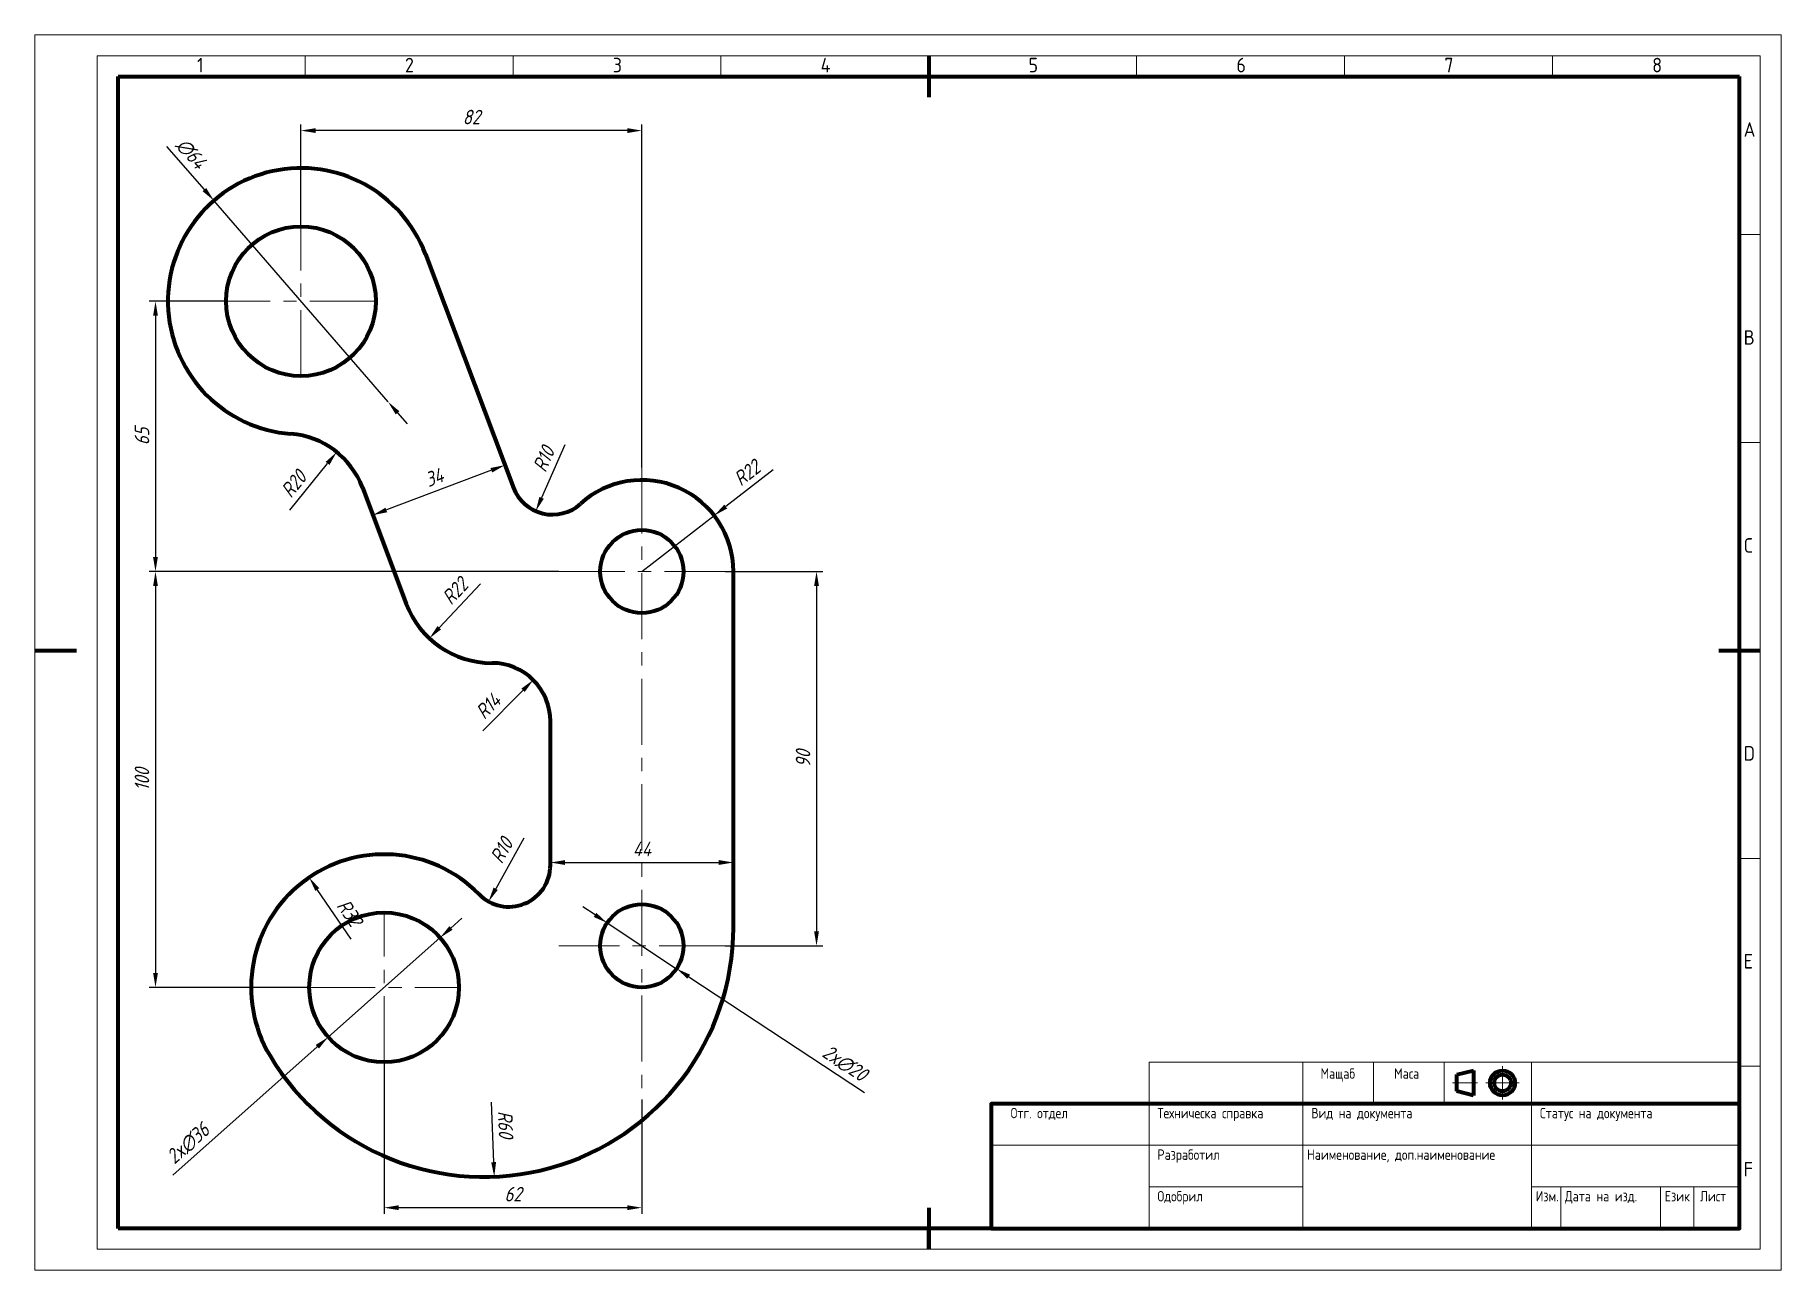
# Model space of a CAD drawing. Extents: x 0 to 420, y 0 to 297.
import ezdxf
from ezdxf.enums import TextEntityAlignment as Align

# ---------------------------------------------------------------- set-up
doc = ezdxf.new("R2010")
doc.units = 0
doc.linetypes.add('CENTER', pattern=[50.8, 31.75, -6.35, 6.35, -6.35])
doc.layers.get('DEFPOINTS').update_dxf_attribs({"linetype": 'CONTINUOUS'})
for name, color, linetype, lineweight in [('Axis', 200, 'CENTER', 20), ('Dimensions', 80, 'CONTINUOUS', 20), ('Narrow', 160, 'CONTINUOUS', 20), ('Text35', 253, 'CONTINUOUS', 35), ('Wide', 10, 'CONTINUOUS', 70)]:
    doc.layers.add(name, color=color, linetype=linetype, lineweight=lineweight)
doc.styles.add('ISO Proportional', font='isocp.shx')
doc.styles.get("Standard").update_dxf_attribs({"font": 'simplexc.shx', "width": 0.8, "oblique": 15})
doc.styles.add('WFTEXTn', font='simplexc.shx', dxfattribs={"width": 0.8})
doc.dimstyles.get("Standard").update_dxf_attribs({"dimtxt": 3.5, "dimasz": 3.5, "dimexe": 1.5, "dimexo": 0, "dimgap": 1.5, "dimtad": 1, "dimdsep": 46, "dimtxsty": 'Standard', "dimcen": -1.5, "dimdle": 1.25, "dimadec": 0, "dimazin": 0, "dimtfac": 0.75, "dimtdec": 1, "dimtmove": 0, "dimatfit": 3, "dimfxl": 1, "dimtolj": 1, "dimarcsym": 0})
doc.dimstyles.new('STANDARD$3', dxfattribs={"dimtxt": 3.5, "dimasz": 3.5, "dimexe": 1.5, "dimexo": 0, "dimgap": 1.5, "dimtad": 1, "dimdsep": 46, "dimtxsty": 'Standard', "dimcen": -1.5, "dimdle": 1.25, "dimadec": 0, "dimazin": 0, "dimtfac": 0.75, "dimtdec": 1, "dimtmove": 0, "dimatfit": 0, "dimfxl": 1, "dimtolj": 1, "dimarcsym": 0})

# ---------------------------------------------------------------- blocks, each defined once
blk = doc.blocks.new('*D2')
at = {"layer": 'DEFPOINTS', "color": 0, "ltscale": 0.5, "transparency": 16777216}
for p in [(115.12, 188.13), (81.26, 181.53), (83.32, 176.1)]:
    blk.add_point(p, dxfattribs=at)
at = {"layer": 'Dimensions', "color": 0, "lineweight": -2, "ltscale": 0.5, "transparency": 16777216}
for p, q in [((115.12, 188.13), (112.53, 194.97)), ((109.78, 192.33), (84.53, 182.77)), ((83.32, 176.1), (80.73, 182.94))]:
    blk.add_line(p, q, dxfattribs=at)
at = {"layer": 'Dimensions', "color": 0, "ltscale": 0.5, "transparency": 16777216}
for points in [[(109.58, 192.87), (109.99, 191.78), (113.06, 193.56)], [(84.33, 183.32), (84.74, 182.23), (81.26, 181.53)]]:
    blk.add_solid(points, dxfattribs=at)
at = {"layer": 'Dimensions', "color": 0, "ltscale": 0.5, "transparency": 16777216, "insert": (96.01, 190.59), "char_height": 3.5, "attachment_point": 5, "rotation": 20.7224}
blk.add_mtext('\\A1;34', dxfattribs=at)
blk = doc.blocks.new('*D4')
at = {"layer": 'DEFPOINTS', "color": 0, "ltscale": 0.5, "transparency": 16777216}
for p in [(123.99, 97.37), (167.99, 98), (167.99, 97.37)]:
    blk.add_point(p, dxfattribs=at)
at = {"layer": 'Dimensions', "color": 0, "lineweight": -2, "ltscale": 0.5, "transparency": 16777216}
for p, q in [((123.99, 97.37), (123.99, 99.5)), ((127.49, 98), (164.49, 98)), ((167.99, 97.37), (167.99, 99.5))]:
    blk.add_line(p, q, dxfattribs=at)
at = {"layer": 'Dimensions', "color": 0, "ltscale": 0.5, "transparency": 16777216}
for points in [[(127.49, 98.58), (127.49, 97.42), (123.99, 98)], [(164.49, 98.58), (164.49, 97.42), (167.99, 98)]]:
    blk.add_solid(points, dxfattribs=at)
at = {"layer": 'Dimensions', "color": 0, "ltscale": 0.5, "transparency": 16777216, "insert": (145.99, 101.25), "char_height": 3.5, "attachment_point": 5}
blk.add_mtext('\\A1;44', dxfattribs=at)
blk = doc.blocks.new('*D5')
at = {"layer": 'DEFPOINTS', "color": 0, "ltscale": 0.5, "transparency": 16777216}
for p in [(97.45, 79.93), (70.54, 56.02)]:
    blk.add_point(p, dxfattribs=at)
at = {"layer": 'Dimensions', "color": 0, "lineweight": -2, "ltscale": 0.5, "transparency": 16777216}
for p, q in [((100.06, 82.25), (102.68, 84.58)), ((97.45, 79.93), (70.54, 56.02)), ((67.92, 53.69), (33.19, 22.84))]:
    blk.add_line(p, q, dxfattribs=at)
at = {"layer": 'Dimensions', "color": 0, "ltscale": 0.5, "transparency": 16777216}
for points in [[(99.68, 82.69), (100.45, 81.82), (97.45, 79.93)], [(67.53, 54.13), (68.31, 53.26), (70.54, 56.02)]]:
    blk.add_solid(points, dxfattribs=at)
at = {"layer": 'Dimensions', "color": 0, "ltscale": 0.5, "transparency": 16777216, "insert": (36.84, 30.43), "char_height": 3.5, "attachment_point": 5, "rotation": 41.6193}
blk.add_mtext('\\A1;2x∅36', dxfattribs=at)
blk = doc.blocks.new('*D6')
at = {"layer": 'DEFPOINTS', "color": 0, "ltscale": 0.5, "transparency": 16777216}
for p in [(137.64, 83.47), (154.34, 72.47)]:
    blk.add_point(p, dxfattribs=at)
at = {"layer": 'Dimensions', "color": 0, "lineweight": -2, "ltscale": 0.5, "transparency": 16777216}
for p, q in [((134.72, 85.4), (131.8, 87.33)), ((137.64, 83.47), (154.34, 72.47)), ((157.26, 70.55), (199.52, 42.7))]:
    blk.add_line(p, q, dxfattribs=at)
at = {"layer": 'Dimensions', "color": 0, "ltscale": 0.5, "transparency": 16777216}
for points in [[(135.04, 85.89), (134.4, 84.91), (137.64, 83.47)], [(157.59, 71.03), (156.94, 70.06), (154.34, 72.47)]]:
    blk.add_solid(points, dxfattribs=at)
at = {"layer": 'Dimensions', "color": 0, "ltscale": 0.5, "transparency": 16777216, "insert": (194.79, 49.71), "char_height": 3.5, "attachment_point": 5, "rotation": 326.6201}
blk.add_mtext('\\A1;2x∅20', dxfattribs=at)
blk = doc.blocks.new('*D7')
at = {"layer": 'DEFPOINTS', "color": 0, "ltscale": 0.5, "transparency": 16777216}
for p in [(163.39, 181.44), (145.99, 167.97)]:
    blk.add_point(p, dxfattribs=at)
at = {"layer": 'Dimensions', "color": 0, "lineweight": -2, "ltscale": 0.5, "transparency": 16777216}
for p, q in [((177.59, 192.43), (166.16, 183.58)), ((145.99, 167.97), (163.39, 181.44))]:
    blk.add_line(p, q, dxfattribs=at)
at = {"layer": 'Dimensions', "color": 0, "ltscale": 0.5, "transparency": 16777216}
blk.add_solid([(165.8, 184.04), (166.51, 183.12), (163.39, 181.44)], dxfattribs=at)
at = {"layer": 'Dimensions', "color": 0, "ltscale": 0.5, "transparency": 16777216, "insert": (171.27, 191.65), "char_height": 3.5, "attachment_point": 5, "rotation": 37.7389}
blk.add_mtext('\\A1;R22', dxfattribs=at)
blk = doc.blocks.new('*D8')
at = {"layer": 'DEFPOINTS', "color": 0, "ltscale": 0.5, "transparency": 16777216}
for p in [(63.99, 274), (63.99, 250.97), (145.99, 193)]:
    blk.add_point(p, dxfattribs=at)
at = {"layer": 'Dimensions', "color": 0, "lineweight": -2, "ltscale": 0.5, "transparency": 16777216}
for p, q in [((63.99, 250.97), (63.99, 275.5)), ((142.49, 274), (67.49, 274)), ((145.99, 193), (145.99, 275.5))]:
    blk.add_line(p, q, dxfattribs=at)
at = {"layer": 'Dimensions', "color": 0, "ltscale": 0.5, "transparency": 16777216}
for points in [[(67.49, 274.58), (67.49, 273.42), (63.99, 274)], [(142.49, 274.58), (142.49, 273.42), (145.99, 274)]]:
    blk.add_solid(points, dxfattribs=at)
at = {"layer": 'Dimensions', "color": 0, "ltscale": 0.5, "transparency": 16777216, "insert": (104.99, 277.25), "char_height": 3.5, "attachment_point": 5}
blk.add_mtext('\\A1;82', dxfattribs=at)
blk = doc.blocks.new('*D9')
at = {"layer": 'DEFPOINTS', "color": 0, "ltscale": 0.5, "transparency": 16777216}
for p in [(45.99, 232.97), (29, 167.97), (125.99, 167.97)]:
    blk.add_point(p, dxfattribs=at)
at = {"layer": 'Dimensions', "color": 0, "lineweight": -2, "ltscale": 0.5, "transparency": 16777216}
for p, q in [((45.99, 232.97), (27.5, 232.97)), ((29, 229.47), (29, 171.47)), ((125.99, 167.97), (27.5, 167.97))]:
    blk.add_line(p, q, dxfattribs=at)
at = {"layer": 'Dimensions', "color": 0, "ltscale": 0.5, "transparency": 16777216}
for points in [[(28.42, 229.47), (29.58, 229.47), (29, 232.97)], [(28.42, 171.47), (29.58, 171.47), (29, 167.97)]]:
    blk.add_solid(points, dxfattribs=at)
at = {"layer": 'Dimensions', "color": 0, "ltscale": 0.5, "transparency": 16777216, "insert": (25.75, 200.47), "char_height": 3.5, "attachment_point": 5, "rotation": 90}
blk.add_mtext('\\A1;65', dxfattribs=at)
blk = doc.blocks.new('*D10')
at = {"layer": 'DEFPOINTS', "color": 0, "ltscale": 0.5, "transparency": 16777216}
for p in [(125.99, 167.97), (29, 67.97), (65.99, 67.97)]:
    blk.add_point(p, dxfattribs=at)
at = {"layer": 'Dimensions', "color": 0, "lineweight": -2, "ltscale": 0.5, "transparency": 16777216}
for p, q in [((125.99, 167.97), (27.5, 167.97)), ((29, 164.47), (29, 71.47)), ((65.99, 67.97), (27.5, 67.97))]:
    blk.add_line(p, q, dxfattribs=at)
at = {"layer": 'Dimensions', "color": 0, "ltscale": 0.5, "transparency": 16777216}
for points in [[(28.42, 164.47), (29.58, 164.47), (29, 167.97)], [(28.42, 71.47), (29.58, 71.47), (29, 67.97)]]:
    blk.add_solid(points, dxfattribs=at)
at = {"layer": 'Dimensions', "color": 0, "ltscale": 0.5, "transparency": 16777216, "insert": (25.75, 117.97), "char_height": 3.5, "attachment_point": 5, "rotation": 90}
blk.add_mtext('\\A1;100', dxfattribs=at)
blk = doc.blocks.new('*D11')
at = {"layer": 'DEFPOINTS', "color": 0, "ltscale": 0.5, "transparency": 16777216}
for p in [(165.99, 167.97), (165.99, 77.97), (188, 77.97)]:
    blk.add_point(p, dxfattribs=at)
at = {"layer": 'Dimensions', "color": 0, "lineweight": -2, "ltscale": 0.5, "transparency": 16777216}
for p, q in [((165.99, 167.97), (189.5, 167.97)), ((188, 164.47), (188, 81.47)), ((165.99, 77.97), (189.5, 77.97))]:
    blk.add_line(p, q, dxfattribs=at)
at = {"layer": 'Dimensions', "color": 0, "ltscale": 0.5, "transparency": 16777216}
for points in [[(187.42, 164.47), (188.58, 164.47), (188, 167.97)], [(187.42, 81.47), (188.58, 81.47), (188, 77.97)]]:
    blk.add_solid(points, dxfattribs=at)
at = {"layer": 'Dimensions', "color": 0, "ltscale": 0.5, "transparency": 16777216, "insert": (184.75, 122.97), "char_height": 3.5, "attachment_point": 5, "rotation": 90}
blk.add_mtext('\\A1;90', dxfattribs=at)
blk = doc.blocks.new('*D13')
at = {"layer": 'DEFPOINTS', "color": 0, "ltscale": 0.5, "transparency": 16777216}
for p in [(109.9, 167.97), (94.88, 151.9)]:
    blk.add_point(p, dxfattribs=at)
at = {"layer": 'Dimensions', "color": 0, "lineweight": -2, "ltscale": 0.5, "transparency": 16777216}
blk.add_line((107.14, 165.02), (97.27, 154.46), dxfattribs=at)
at = {"layer": 'Dimensions', "color": 0, "ltscale": 0.5, "transparency": 16777216}
blk.add_solid([(96.84, 154.86), (97.69, 154.06), (94.88, 151.9)], dxfattribs=at)
at = {"layer": 'Dimensions', "color": 0, "ltscale": 0.5, "transparency": 16777216, "insert": (101.03, 163.24), "char_height": 3.5, "attachment_point": 5, "rotation": 46.9154}
blk.add_mtext('\\A1;R22', dxfattribs=at)
blk = doc.blocks.new('*D14')
at = {"layer": 'DEFPOINTS', "color": 0, "ltscale": 0.5, "transparency": 16777216}
for p in [(119.87, 141.89), (109.99, 131.97)]:
    blk.add_point(p, dxfattribs=at)
at = {"layer": 'Dimensions', "color": 0, "lineweight": -2, "ltscale": 0.5, "transparency": 16777216}
blk.add_line((107.7, 129.67), (117.4, 139.41), dxfattribs=at)
at = {"layer": 'Dimensions', "color": 0, "ltscale": 0.5, "transparency": 16777216}
blk.add_solid([(116.99, 139.82), (117.82, 139), (119.87, 141.89)], dxfattribs=at)
at = {"layer": 'Dimensions', "color": 0, "ltscale": 0.5, "transparency": 16777216, "insert": (109.01, 135.6), "char_height": 3.5, "attachment_point": 5, "rotation": 45.1091}
blk.add_mtext('\\A1;R14', dxfattribs=at)
blk = doc.blocks.new('*D15')
at = {"layer": 'DEFPOINTS', "color": 0, "ltscale": 0.5, "transparency": 16777216}
for p in [(72.59, 196.7), (60.05, 181.12)]:
    blk.add_point(p, dxfattribs=at)
at = {"layer": 'Dimensions', "color": 0, "lineweight": -2, "ltscale": 0.5, "transparency": 16777216}
blk.add_line((61.33, 182.71), (70.4, 193.98), dxfattribs=at)
at = {"layer": 'Dimensions', "color": 0, "ltscale": 0.5, "transparency": 16777216}
blk.add_solid([(69.94, 194.34), (70.85, 193.61), (72.59, 196.7)], dxfattribs=at)
at = {"layer": 'Dimensions', "color": 0, "ltscale": 0.5, "transparency": 16777216, "insert": (62.23, 189.02), "char_height": 3.5, "attachment_point": 5, "rotation": 51.1793}
blk.add_mtext('\\A1;R20', dxfattribs=at)
blk = doc.blocks.new('*D16')
at = {"layer": 'DEFPOINTS', "color": 0, "ltscale": 0.5, "transparency": 16777216}
for p in [(124.47, 191.66), (120.47, 182.49)]:
    blk.add_point(p, dxfattribs=at)
at = {"layer": 'Dimensions', "color": 0, "lineweight": -2, "ltscale": 0.5, "transparency": 16777216}
blk.add_line((127.45, 198.46), (121.87, 185.7), dxfattribs=at)
at = {"layer": 'Dimensions', "color": 0, "ltscale": 0.5, "transparency": 16777216}
blk.add_solid([(121.33, 185.93), (122.4, 185.47), (120.47, 182.49)], dxfattribs=at)
at = {"layer": 'Dimensions', "color": 0, "ltscale": 0.5, "transparency": 16777216, "insert": (122.38, 194.99), "char_height": 3.5, "attachment_point": 5, "rotation": 66.3913}
blk.add_mtext('\\A1;R10', dxfattribs=at)
blk = doc.blocks.new('*D17')
at = {"layer": 'DEFPOINTS', "color": 0, "ltscale": 0.5, "transparency": 16777216}
for p in [(113.99, 97.37), (109.12, 88.63)]:
    blk.add_point(p, dxfattribs=at)
at = {"layer": 'Dimensions', "color": 0, "lineweight": -2, "ltscale": 0.5, "transparency": 16777216}
blk.add_line((117.61, 103.85), (110.83, 91.69), dxfattribs=at)
at = {"layer": 'Dimensions', "color": 0, "ltscale": 0.5, "transparency": 16777216}
blk.add_solid([(110.32, 91.97), (111.34, 91.41), (109.12, 88.63)], dxfattribs=at)
at = {"layer": 'Dimensions', "color": 0, "ltscale": 0.5, "transparency": 16777216, "insert": (112.23, 100.88), "char_height": 3.5, "attachment_point": 5, "rotation": 60.8611}
blk.add_mtext('\\A1;R10', dxfattribs=at)
blk = doc.blocks.new('*D18')
at = {"layer": 'DEFPOINTS', "color": 0, "ltscale": 0.5, "transparency": 16777216}
for p in [(65.95, 94.4), (83.99, 67.97)]:
    blk.add_point(p, dxfattribs=at)
at = {"layer": 'Dimensions', "color": 0, "lineweight": -2, "ltscale": 0.5, "transparency": 16777216}
blk.add_line((76.07, 79.57), (67.92, 91.51), dxfattribs=at)
at = {"layer": 'Dimensions', "color": 0, "ltscale": 0.5, "transparency": 16777216}
blk.add_solid([(68.4, 91.84), (67.44, 91.18), (65.95, 94.4)], dxfattribs=at)
at = {"layer": 'Dimensions', "color": 0, "ltscale": 0.5, "transparency": 16777216, "insert": (75.67, 85.93), "char_height": 3.5, "attachment_point": 5, "rotation": 304.3249}
blk.add_mtext('\\A1;R32', dxfattribs=at)
blk = doc.blocks.new('*D19')
at = {"layer": 'DEFPOINTS', "color": 0, "ltscale": 0.5, "transparency": 16777216}
for p in [(107.99, 82.39), (110.48, 22.45)]:
    blk.add_point(p, dxfattribs=at)
at = {"layer": 'Dimensions', "color": 0, "lineweight": -2, "ltscale": 0.5, "transparency": 16777216}
blk.add_line((109.73, 40.39), (110.33, 25.94), dxfattribs=at)
at = {"layer": 'Dimensions', "color": 0, "ltscale": 0.5, "transparency": 16777216}
blk.add_solid([(110.92, 25.97), (109.75, 25.92), (110.48, 22.45)], dxfattribs=at)
at = {"layer": 'Dimensions', "color": 0, "ltscale": 0.5, "transparency": 16777216, "insert": (113.21, 35.05), "char_height": 3.5, "attachment_point": 5, "rotation": 272.3763}
blk.add_mtext('\\A1;R60', dxfattribs=at)
blk = doc.blocks.new('*D20')
at = {"layer": 'DEFPOINTS', "color": 0, "ltscale": 0.5, "transparency": 16777216}
for p in [(83.99, 49.97), (145.99, 41), (83.99, 15)]:
    blk.add_point(p, dxfattribs=at)
at = {"layer": 'Dimensions', "color": 0, "lineweight": -2, "ltscale": 0.5, "transparency": 16777216}
for p, q in [((83.99, 49.97), (83.99, 13.5)), ((145.99, 41), (145.99, 13.5)), ((142.49, 15), (87.49, 15))]:
    blk.add_line(p, q, dxfattribs=at)
at = {"layer": 'Dimensions', "color": 0, "ltscale": 0.5, "transparency": 16777216}
for points in [[(87.49, 15.58), (87.49, 14.42), (83.99, 15)], [(142.49, 15.58), (142.49, 14.42), (145.99, 15)]]:
    blk.add_solid(points, dxfattribs=at)
at = {"layer": 'Dimensions', "color": 0, "ltscale": 0.5, "transparency": 16777216, "insert": (114.99, 18.25), "char_height": 3.5, "attachment_point": 5}
blk.add_mtext('\\A1;62', dxfattribs=at)
blk = doc.blocks.new('*D21')
at = {"layer": 'DEFPOINTS', "color": 0, "ltscale": 0.5, "transparency": 16777216}
for p in [(43.05, 257.17), (84.93, 208.78)]:
    blk.add_point(p, dxfattribs=at)
at = {"layer": 'Dimensions', "color": 0, "lineweight": -2, "ltscale": 0.5, "transparency": 16777216}
for p, q in [((40.76, 259.81), (31.76, 270.21)), ((84.93, 208.78), (43.05, 257.17)), ((87.23, 206.13), (89.52, 203.49))]:
    blk.add_line(p, q, dxfattribs=at)
at = {"layer": 'Dimensions', "color": 0, "ltscale": 0.5, "transparency": 16777216}
for points in [[(41.2, 260.2), (40.32, 259.43), (43.05, 257.17)], [(87.67, 206.51), (86.78, 205.75), (84.93, 208.78)]]:
    blk.add_solid(points, dxfattribs=at)
at = {"layer": 'Dimensions', "color": 0, "ltscale": 0.5, "transparency": 16777216, "insert": (37.57, 268.46), "char_height": 3.5, "attachment_point": 5, "rotation": 310.8795}
blk.add_mtext('\\A1;∅64', dxfattribs=at)

msp = doc.modelspace()

# ---------------------------------------------------------------- linework, layer by layer
at = {"layer": 'Axis', "ltscale": 0.5}
for p, q in [((63.992, 214.973), (63.992, 250.973)), ((81.992, 232.973), (45.992, 232.973)), ((145.992, 193), (145.992, 41)), ((125.992, 167.973), (165.992, 167.973)), ((83.992, 49.973), (83.992, 85.973)), ((165.992, 77.973), (125.992, 77.973)), ((65.992, 67.973), (101.992, 67.973))]:
    msp.add_line(p, q, dxfattribs=at)
at = {"layer": 'Narrow'}
for p, q in [((420, 297), (0, 297)), ((0, 297), (0, 0)), ((420, 297), (420, 0)), ((415, 292), (15, 292)), ((15, 292), (15, 5)), ((65, 292), (65, 287)), ((115, 292), (115, 287)), ((165, 292), (165, 287)), ((265, 292), (265, 287)), ((315, 292), (315, 287)), ((365, 292), (365, 287)), ((415, 292), (415, 5)), ((410, 249), (415, 249)), ((410, 199), (415, 199)), ((410, 99), (415, 99)), ((305.002, 40), (305.002, 50)), ((322.002, 40), (322.002, 50)), ((339.002, 40), (339.002, 50)), ((353, 41), (353, 49)), ((360.002, 40), (360.002, 50)), ((410, 49), (415, 49)), ((341, 45), (347, 45)), ((349, 45), (357, 45)), ((268.002, 10), (268.002, 40)), ((305.002, 10), (305.002, 40)), ((360.002, 10), (360.002, 40)), ((230, 30), (410, 30)), ((268.002, 20), (305.002, 20)), ((360.018, 20), (410, 20)), ((367.002, 20), (367.002, 10)), ((391.002, 10.108), (391.002, 20)), ((399, 9.935), (399, 20)), ((15, 5), (415, 5)), ((0, 0), (420, 0))]:
    msp.add_line(p, q, dxfattribs=at)
msp.add_lwpolyline([(268.002, 40), (410, 40), (410, 50), (268.002, 50)], close=True, dxfattribs=at)
at = {"layer": 'Wide'}
for p, q in [((215, 292), (215, 282)), ((20, 10), (20, 287)), ((20, 287), (410, 287)), ((410, 10), (410, 287)), ((0, 149), (10, 149)), ((405, 149), (415, 149)), ((342, 47), (346, 48)), ((342, 43), (342, 47)), ((346, 48), (346, 42)), ((346, 42), (342, 43)), ((215, 15), (215, 5)), ((215, 5), (215, 10))]:
    msp.add_line(p, q, dxfattribs=at)
at = {"layer": 'Wide', "ltscale": 0.5}
for p, q in [((93.931, 244.27), (115.116, 188.126)), ((109.992, 201.706), (109.992, 201.706)), ((78.764, 188.183), (89.321, 160.206)), ((167.992, 82.395), (167.992, 167.973)), ((109.992, 145.973), (109.992, 145.973)), ((123.992, 97.366), (123.992, 131.973)), ((230, 10), (20, 10))]:
    msp.add_line(p, q, dxfattribs=at)
at = {"layer": 'Wide'}
msp.add_lwpolyline([(230, 10), (410, 10), (410, 40), (230, 40)], close=True, dxfattribs=at)
at = {"layer": 'Wide', "ltscale": 0.5}
for centre, radius in [((63.992, 232.973), 18), ((145.992, 167.973), 10), ((83.992, 67.973), 18), ((145.992, 77.973), 10)]:
    msp.add_circle(centre, radius, dxfattribs=at)
at = {"layer": 'Wide'}
for radius in [3, 2]:
    msp.add_circle((353, 45), radius, dxfattribs=at)
at = {"layer": 'Wide', "ltscale": 0.5}
for centre, radius, start, end in [((63.992, 232.973), 32, 20.67293, 265.65494), ((60.052, 181.122), 20, 20.67293, 85.65494), ((145.992, 167.973), 22, 0, 132.2594), ((124.472, 191.656), 10, 200.67293, 312.2594), ((109.904, 167.973), 22, 200.67293, 270.13928), ((109.992, 131.973), 14, 0, 90.13928), ((83.992, 67.973), 32, 44.41531, 211.00272), ((113.992, 97.366), 10, 224.41531, 0), ((107.992, 82.395), 60, 211.00272, 0)]:
    msp.add_arc(centre, radius, start, end, dxfattribs=at)

# ---------------------------------------------------------------- texts
at = {"layer": 'Text35', "ltscale": 0.5, "style": 'ISO Proportional'}
for s, p in [('1', (39, 288)), ('2', (89, 288)), ('3', (139, 288)), ('4', (189, 288)), ('5', (239, 288)), ('6', (289, 288)), ('7', (339, 288)), ('8', (389, 288)), ('A', (411, 272.5)), ('B', (411, 222.5)), ('C', (411, 172.5)), ('D', (411, 122.5)), ('E', (411, 72.5)), ('F', (411, 22.5))]:
    msp.add_text(s, height=3.5, dxfattribs=at).set_placement(p)
at = {"layer": 'Text35', "style": 'WFTEXTn', "width": 0.8}
for s, p in [('Мащаб', (313.381, 46)), ('Маса', (329.952, 46)), ('Отг. отдел', (241.571, 36.5))]:
    msp.add_text(s, height=2.5, dxfattribs=at).set_placement(p, align=Align.CENTER)
for s, p in [('Техническа справка', (270, 36.5)), ('Вид на документа', (307, 36.5)), ('Статус на документа', (362, 36.5)), ('Разработил', (270, 26.5)), ('Наименование, доп.наименование', (306, 26.5)), ('Одобрил', (270, 16.5)), ('Изм.', (361, 16.5)), ('Дата на изд.', (367.998, 16.5)), ('Език', (392.017, 16.5)), ('Лист', (400.514, 16.5))]:
    msp.add_text(s, height=2.5, dxfattribs=at).set_placement(p)

# ---------------------------------------------------------------- dimensions: what is measured, and where the dimension line sits
at = {"layer": 'Dimensions', "ltscale": 0.5}
for base, p1, p2, picture, middle in [((63.992, 274), (145.992, 193), (63.992, 250.973), '*D8', (104.992, 277.25)), ((167.992, 98), (123.992, 97.366), (167.992, 97.366), '*D4', (145.992, 101.25)), ((83.992, 15), (145.992, 41), (83.992, 49.973), '*D20', (114.992, 18.25))]:
    dim = msp.add_linear_dim(base=base, p1=p1, p2=p2, dimstyle='Standard', dxfattribs=at)
    dim.commit()
    dim.dimension.update_dxf_attribs({"geometry": picture, "text_midpoint": middle})
dim = msp.add_diameter_dim_2p(p1=(84.935, 208.778), p2=(43.049, 257.167), dimstyle='STANDARD$3', dxfattribs=at)
dim.commit()
dim.dimension.update_dxf_attribs({"geometry": '*D21', "text_midpoint": (35.115, 266.333), "dimtype": 163})
for base, p1, p2, picture, middle in [((29, 167.973), (45.992, 232.973), (125.992, 167.973), '*D9', (25.75, 200.473)), ((29, 67.973), (125.992, 167.973), (65.992, 67.973), '*D10', (25.75, 117.973)), ((188, 77.973), (165.992, 167.973), (165.992, 77.973), '*D11', (184.75, 122.973))]:
    dim = msp.add_linear_dim(base=base, p1=p1, p2=p2, angle=90, dimstyle='Standard', dxfattribs=at)
    dim.commit()
    dim.dimension.update_dxf_attribs({"geometry": picture, "text_midpoint": middle})
for center, mpoint, picture, middle in [((124.472, 191.656), (120.467, 182.493), '*D16', (125.358, 193.684)), ((60.052, 181.122), (72.59, 196.704), '*D15', (64.766, 186.981)), ((109.904, 167.973), (94.877, 151.905), '*D13', (103.401, 161.019)), ((109.992, 131.973), (119.872, 141.891), '*D14', (111.316, 133.302)), ((113.992, 97.366), (109.122, 88.632), '*D17', (115.069, 99.299)), ((83.992, 67.973), (65.947, 94.4), '*D18', (72.984, 84.094)), ((107.992, 82.395), (110.479, 22.446), '*D19', (109.962, 34.915))]:
    dim = msp.add_radius_dim(center=center, mpoint=mpoint, dimstyle='Standard', dxfattribs=at)
    dim.commit()
    dim.dimension.update_dxf_attribs({"geometry": picture, "text_midpoint": middle, "dimtype": 164})
dim = msp.add_aligned_dim(p1=(115.116, 188.126), p2=(83.316, 176.095), distance=-5.815, dimstyle='Standard', dxfattribs=at)
dim.commit()
dim.dimension.update_dxf_attribs({"geometry": '*D2', "text_midpoint": (96.008, 190.589)})
dim = msp.add_radius_dim(center=(145.992, 167.973), mpoint=(163.39, 181.438), dimstyle='Standard', dxfattribs=at)
dim.commit()
dim.dimension.update_dxf_attribs({"geometry": '*D7', "text_midpoint": (171.269, 191.646)})
for p1, p2, picture, middle in [((97.448, 79.928), (70.535, 56.017), '*D5', (39, 28)), ((137.641, 83.475), (154.342, 72.471), '*D6', (193, 47))]:
    dim = msp.add_diameter_dim_2p(p1=p1, p2=p2, text='2x<>', dimstyle='STANDARD$3', dxfattribs=at)
    dim.commit()
    dim.dimension.update_dxf_attribs({"geometry": picture, "text_midpoint": middle, "dimtype": 163})

doc.saveas('drawing.dxf')
